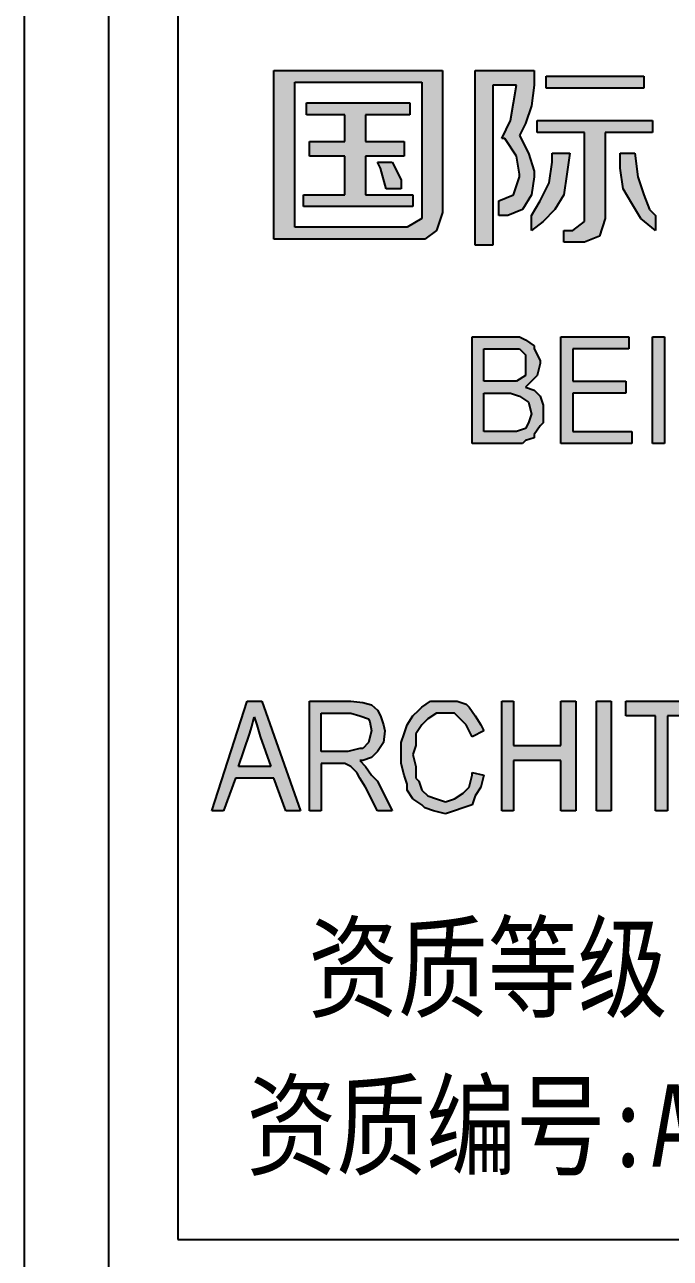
# Model space of a CAD drawing. Header units: inches. Extents: x 18712 to 314639, y 0 to 420500.
# Drawn here: x 131212 to 132624, y 245374 to 248071 of the extents above; entities that cross this region are included whole.
import ezdxf
from ezdxf.enums import TextEntityAlignment as Align
from ezdxf.lldxf.tags import DXFTag

# ---------------------------------------------------------------- set-up
doc = ezdxf.new("R2010")
doc.units = ezdxf.units.IN
doc.header["$LTSCALE"] = 1000
doc.header["$MEASUREMENT"] = 0
doc.layers.get('0').update_dxf_attribs({"true_color": 0xffffff})
for name, color, linetype, true_color in [('TK', 7, 'Continuous', 0xffffff), ('TK-TEXT', 4, 'Continuous', 0x00ffff), ('ZG-图号', 2, 'Continuous', 0xffff00), ('ZG-图名', 1, 'Continuous', 0xff0000)]:
    doc.layers.add(name, color=color, linetype=linetype, true_color=true_color)
doc.styles.add('-宋体', font='simsun.ttc', dxfattribs={"height": 0.2, "bigfont": 'gbcbig.shx'})
doc.styles.add('公司名等', font='simhei.ttf', dxfattribs={"height": 0.2, "bigfont": 'gbcbig.shx'})
tags = doc.linetypes.add('DASH', pattern=[0.35, 0.25, -0.1]).pattern_tags.tags
tags[6:7] = [DXFTag(74, 4), DXFTag(75, 0), DXFTag(340, '0'), DXFTag(46, 0.0), DXFTag(50, 0.0), DXFTag(44, 0.0), DXFTag(45, 0.0)]
tags[4:5] = [DXFTag(74, 4), DXFTag(75, 0), DXFTag(340, '0'), DXFTag(46, 0.0), DXFTag(50, 0.0), DXFTag(44, 0.0), DXFTag(45, 0.0)]

# ---------------------------------------------------------------- blocks, each defined once
blk = doc.blocks.new('A$C6f5e09ec')
at = {"layer": 'TK', "true_color": 0xffffff}
h = blk.add_hatch(color=7, dxfattribs=at)
h.paths.add_polyline_path([(913.8, -3328.7), (545.2, -3328.7), (545.2, -3697.9), (855.6, -3697.9), (875, -3697.9), (900.9, -3678.5), (913.8, -3639.4)], flags=0)
h.paths.add_polyline_path([(868.5, -3639.4), (868.5, -3354.6), (590.5, -3354.6), (590.5, -3671.8), (836.2, -3671.8), (868.5, -3652.4)], flags=0)
h.paths.add_polyline_path([(849.1, -3600.6), (745.7, -3600.6), (745.7, -3516.6), (829.7, -3516.6), (829.7, -3484.2), (745.7, -3484.2), (745.7, -3425.7), (842.7, -3425.7), (842.7, -3399.8), (616.3, -3399.8), (616.3, -3425.7), (700.4, -3425.7), (700.4, -3484.2), (622.8, -3484.2), (622.8, -3516.6), (700.4, -3516.6), (700.4, -3600.6), (609.9, -3600.6), (609.9, -3626.5), (849.1, -3626.5)], flags=0)
h.paths.add_polyline_path([(823.3, -3568.3), (803.9, -3529.5), (771.5, -3529.5), (778, -3542.4), (790.9, -3587.7), (823.3, -3587.7)], flags=0)
for points in [[(1024, -3361), (1075.8, -3361), (1069.3, -3399.8), (1062.8, -3438.6), (1043.4, -3477.8), (1049.9, -3477.8), (1075.8, -3516.6), (1082.2, -3555.4), (1082.2, -3561.8), (1069.3, -3600.6), (1037, -3613.6), (1037, -3645.9), (1056.4, -3645.9), (1088.7, -3633), (1108.1, -3600.6), (1114.6, -3561.8), (1114.6, -3548.9), (1101.6, -3510.1), (1082.2, -3471.3), (1095.2, -3445.1), (1108.1, -3406.3), (1114.6, -3361), (1114.6, -3328.7), (984.9, -3328.7), (984.9, -3710.9), (1024, -3710.9)], [(1353.8, -3341.6), (1140.4, -3341.6), (1140.4, -3367.5), (1353.8, -3367.5)], [(829.7, -3484.2), (745.7, -3484.2), (745.7, -3425.7), (842.7, -3425.7), (842.7, -3399.8), (616.3, -3399.8), (616.3, -3425.7), (700.4, -3425.7), (700.4, -3484.2), (622.8, -3484.2), (622.8, -3516.6), (700.4, -3516.6), (700.4, -3600.6), (609.9, -3600.6), (609.9, -3626.5), (849.1, -3626.5), (849.1, -3600.6), (745.7, -3600.6), (745.7, -3516.6), (829.7, -3516.6)], [(1269.8, -3464.8), (1373.2, -3464.8), (1373.2, -3438.6), (1121, -3438.6), (1121, -3464.8), (1224.5, -3464.8), (1224.5, -3658.8), (1198.6, -3678.5), (1179.2, -3678.5), (1179.2, -3704.4), (1211.6, -3704.4), (1224.5, -3704.4), (1256.8, -3691.5), (1269.8, -3652.4)], [(803.9, -3529.5), (771.5, -3529.5), (778, -3542.4), (790.9, -3587.7), (823.3, -3587.7), (823.3, -3568.3)], [(1185.7, -3555.4), (1192.2, -3510.1), (1153.4, -3510.1), (1153.4, -3529.5), (1146.9, -3574.8), (1127.5, -3613.6), (1108.1, -3645.9), (1108.1, -3678.5), (1134, -3658.8), (1159.8, -3633), (1179.2, -3600.6)], [(1340.9, -3561.8), (1334.4, -3510.1), (1302.1, -3510.1), (1302.1, -3542.4), (1308.6, -3587.7), (1328, -3620), (1347.4, -3652.4), (1379.7, -3678.5), (1379.7, -3645.9), (1366.8, -3633), (1353.8, -3600.6)], [(1315, -4008.6), (1198.6, -4008.6), (1198.6, -3937.5), (1321.5, -3937.5), (1321.5, -3911.6), (1172.8, -3911.6), (1172.8, -4144.7), (1328, -4144.7), (1328, -4118.6), (1198.6, -4118.6), (1198.6, -4034.5), (1315, -4034.5)], [(1399.1, -3911.6), (1373.2, -3911.6), (1373.2, -4144.7), (1399.1, -4144.7)], [(849.1, -4824.7), (855.6, -4805), (855.6, -4779.1), (868.5, -4759.7), (881.5, -4746.8), (900.9, -4733.8), (920.3, -4733.8), (939.7, -4733.8), (952.6, -4746.8), (965.5, -4759.7), (978.5, -4785.6), (1004.3, -4772.6), (997.9, -4759.7), (984.9, -4740.3), (972, -4720.9), (965.5, -4714.4), (946.1, -4708), (920.3, -4708), (913.8, -4708), (887.9, -4708), (868.5, -4720.9), (862.1, -4727.4), (849.1, -4740.3), (836.2, -4759.7), (829.7, -4779.1), (823.3, -4798.5), (823.3, -4824.7), (823.3, -4844.1), (829.7, -4869.9), (836.2, -4889.3), (836.2, -4902.3), (849.1, -4921.7), (868.5, -4934.6), (875, -4941.1), (894.4, -4947.5), (920.3, -4954), (939.7, -4947.5), (959.1, -4941.1), (978.5, -4934.6), (984.9, -4915.2), (997.9, -4895.8), (1004.3, -4869.9), (978.5, -4863.5), (978.5, -4869.9), (972, -4895.8), (959.1, -4908.7), (939.7, -4921.7), (920.3, -4928.1), (900.9, -4921.7), (881.5, -4915.2), (868.5, -4902.3), (862.1, -4882.9), (855.6, -4876.4), (855.6, -4850.5)], [(1205.1, -4708), (1172.8, -4708), (1172.8, -4805), (1069.3, -4805), (1069.3, -4708), (1043.4, -4708), (1043.4, -4947.5), (1069.3, -4947.5), (1069.3, -4837.6), (1172.8, -4837.6), (1172.8, -4947.5), (1205.1, -4947.5)], [(1282.7, -4708), (1250.4, -4708), (1250.4, -4947.5), (1282.7, -4947.5)], [(1405.6, -4740.3), (1476.7, -4740.3), (1476.7, -4708), (1315, -4708), (1315, -4740.3), (1379.7, -4740.3), (1379.7, -4947.5), (1405.6, -4947.5)]]:
    blk.add_hatch(color=7, dxfattribs=at).paths.add_polyline_path(points, flags=0)
h = blk.add_hatch(color=7, dxfattribs=at)
h.paths.add_polyline_path([(1101.6, -4015.1), (1121, -3995.7), (1127.5, -3969.8), (1127.5, -3963.4), (1114.6, -3937.5), (1114.6, -3931), (1095.2, -3918.1), (1082.2, -3911.6), (1056.4, -3911.6), (978.5, -3911.6), (978.5, -4144.7), (1056.4, -4144.7), (1069.3, -4144.7), (1088.7, -4144.7), (1095.2, -4138.3), (1114.6, -4131.8), (1114.6, -4125), (1127.5, -4105.6), (1134, -4099.2), (1134, -4079.8), (1134, -4060.4), (1127.5, -4041), (1114.6, -4028), (1095.2, -4021.6)], flags=0)
h.paths.add_polyline_path([(1004.3, -4008.6), (1049.9, -4008.6), (1075.8, -4008.6), (1095.2, -3995.7), (1095.2, -3976.3), (1095.2, -3950.4), (1082.2, -3937.5), (1062.8, -3937.5), (1049.9, -3937.5), (1004.3, -3937.5)], flags=0)
h.paths.add_polyline_path([(1056.4, -4034.5), (1004.3, -4034.5), (1004.3, -4118.6), (1056.4, -4118.6), (1075.8, -4118.6), (1095.2, -4112.1), (1101.6, -4099.2), (1108.1, -4079.8), (1101.6, -4053.9), (1082.2, -4041), (1062.8, -4034.5)], flags=0)
h = blk.add_hatch(color=7, dxfattribs=at)
h.paths.add_polyline_path([(519, -4708), (486.7, -4708), (409.1, -4947.5), (435, -4947.5), (460.8, -4876.4), (545.2, -4876.4), (571.1, -4947.5), (603.4, -4947.5)], flags=0)
h.paths.add_polyline_path([(491.6, -4780.1), (467.3, -4850.5), (538.7, -4850.5), (515.1, -4785.3), (507.5, -4759.3), (502.1, -4742.5), (496.5, -4763.1)], flags=0)
h = blk.add_hatch(color=7, dxfattribs=at)
h.paths.add_polyline_path([(758.6, -4831.1), (771.5, -4818.2), (784.5, -4798.5), (787.5, -4772.6), (784.5, -4759.7), (778, -4740.3), (771.5, -4727.4), (758.6, -4715.9), (739.5, -4711.1), (713.3, -4708), (622.8, -4708), (622.8, -4947.5), (648.7, -4947.5), (648.7, -4844.1), (681, -4844.1), (700.4, -4844.1), (713.3, -4850.5), (726.3, -4863.5), (732.7, -4876.4), (745.7, -4895.8), (771.5, -4947.5), (803.9, -4947.5), (771.5, -4882.9), (758.6, -4869.9), (745.7, -4850.5), (732.7, -4837.6), (739.2, -4837.6)], flags=0)
h.paths.add_polyline_path([(648.7, -4818.2), (706.9, -4818.2), (732.7, -4811.7), (739.2, -4811.7), (752.1, -4798.5), (758.6, -4772.6), (755.1, -4753.4), (752.1, -4746.8), (732.7, -4740.3), (713.3, -4733.8), (648.7, -4733.8), (648.7, -4811.7)], flags=0)
at = {"layer": 'TK', "lineweight": -3}
for p, q in [((0, -82054.3), (0, 0)), ((183.2, -271.1), (183.2, -6076.6))]:
    blk.add_line(p, q, dxfattribs=at)
at = {"layer": 'TK', "linetype": 'DASH', "lineweight": -3, "ltscale": 0.005}
for p, q in [((335.3, -462.8), (335.3, -5884.9)), ((335.3, -5884.9), (5158, -5884.9))]:
    blk.add_line(p, q, dxfattribs=at)
at = {"layer": 'TK', "color": 7, "lineweight": -3, "true_color": 0xffffff}
for p, q in [((545.2, -3697.9), (545.2, -3328.7)), ((545.2, -3328.7), (913.8, -3328.7)), ((913.8, -3328.7), (913.8, -3639.4)), ((984.9, -3710.9), (984.9, -3328.7)), ((984.9, -3328.7), (1114.6, -3328.7)), ((1114.6, -3328.7), (1114.6, -3361)), ((1140.4, -3367.5), (1140.4, -3341.6)), ((1140.4, -3341.6), (1353.8, -3341.6)), ((1353.8, -3341.6), (1353.8, -3367.5)), ((590.5, -3671.8), (590.5, -3354.6)), ((590.5, -3354.6), (868.5, -3354.6)), ((868.5, -3354.6), (868.5, -3639.4)), ((1075.8, -3361), (1024, -3361)), ((1024, -3361), (1024, -3710.9)), ((1069.3, -3399.8), (1075.8, -3361)), ((1114.6, -3361), (1108.1, -3406.3)), ((1353.8, -3367.5), (1140.4, -3367.5)), ((616.3, -3425.7), (616.3, -3399.8)), ((616.3, -3399.8), (842.7, -3399.8)), ((842.7, -3399.8), (842.7, -3425.7)), ((1062.8, -3438.6), (1069.3, -3399.8)), ((1108.1, -3406.3), (1095.2, -3445.1)), ((700.4, -3425.7), (616.3, -3425.7)), ((700.4, -3484.2), (700.4, -3425.7)), ((842.7, -3425.7), (745.7, -3425.7)), ((745.7, -3425.7), (745.7, -3484.2)), ((1043.4, -3477.8), (1062.8, -3438.6)), ((1095.2, -3445.1), (1082.2, -3471.3)), ((1121, -3464.8), (1121, -3438.6)), ((1121, -3438.6), (1373.2, -3438.6)), ((1373.2, -3438.6), (1373.2, -3464.8)), ((1049.9, -3477.8), (1043.4, -3477.8)), ((1075.8, -3516.6), (1049.9, -3477.8)), ((1082.2, -3471.3), (1101.6, -3510.1)), ((1224.5, -3464.8), (1121, -3464.8)), ((1224.5, -3658.8), (1224.5, -3464.8)), ((1373.2, -3464.8), (1269.8, -3464.8)), ((1269.8, -3464.8), (1269.8, -3652.4)), ((622.8, -3516.6), (622.8, -3484.2)), ((622.8, -3484.2), (700.4, -3484.2)), ((745.7, -3484.2), (829.7, -3484.2)), ((829.7, -3484.2), (829.7, -3516.6)), ((700.4, -3516.6), (622.8, -3516.6)), ((700.4, -3600.6), (700.4, -3516.6)), ((829.7, -3516.6), (745.7, -3516.6)), ((745.7, -3516.6), (745.7, -3600.6)), ((778, -3542.4), (771.5, -3529.5)), ((771.5, -3529.5), (803.9, -3529.5)), ((803.9, -3529.5), (823.3, -3568.3)), ((1082.2, -3555.4), (1075.8, -3516.6)), ((1101.6, -3510.1), (1114.6, -3548.9)), ((1146.9, -3574.8), (1153.4, -3529.5)), ((1153.4, -3529.5), (1153.4, -3510.1)), ((1153.4, -3510.1), (1192.2, -3510.1)), ((1192.2, -3510.1), (1185.7, -3555.4)), ((1302.1, -3542.4), (1302.1, -3510.1)), ((1302.1, -3510.1), (1334.4, -3510.1)), ((1334.4, -3510.1), (1340.9, -3561.8)), ((790.9, -3587.7), (778, -3542.4)), ((1082.2, -3561.8), (1082.2, -3555.4)), ((1114.6, -3548.9), (1114.6, -3561.8)), ((1185.7, -3555.4), (1179.2, -3600.6)), ((1308.6, -3587.7), (1302.1, -3542.4)), ((823.3, -3568.3), (823.3, -3587.7)), ((1069.3, -3600.6), (1082.2, -3561.8)), ((1114.6, -3561.8), (1108.1, -3600.6)), ((1127.5, -3613.6), (1146.9, -3574.8)), ((1340.9, -3561.8), (1353.8, -3600.6)), ((609.9, -3626.5), (609.9, -3600.6)), ((609.9, -3600.6), (700.4, -3600.6)), ((745.7, -3600.6), (849.1, -3600.6)), ((823.3, -3587.7), (790.9, -3587.7)), ((849.1, -3600.6), (849.1, -3626.5)), ((1037, -3613.6), (1069.3, -3600.6)), ((1037, -3645.9), (1037, -3613.6)), ((1108.1, -3600.6), (1088.7, -3633)), ((1108.1, -3645.9), (1127.5, -3613.6)), ((1179.2, -3600.6), (1159.8, -3633)), ((1328, -3620), (1308.6, -3587.7)), ((1353.8, -3600.6), (1366.8, -3633)), ((849.1, -3626.5), (609.9, -3626.5)), ((868.5, -3639.4), (868.5, -3652.4)), ((913.8, -3639.4), (900.9, -3678.5)), ((1088.7, -3633), (1056.4, -3645.9)), ((1159.8, -3633), (1134, -3658.8)), ((1347.4, -3652.4), (1328, -3620)), ((1366.8, -3633), (1379.7, -3645.9)), ((868.5, -3652.4), (836.2, -3671.8)), ((1056.4, -3645.9), (1037, -3645.9)), ((1108.1, -3678.5), (1108.1, -3645.9)), ((1134, -3658.8), (1108.1, -3678.5)), ((1198.6, -3678.5), (1224.5, -3658.8)), ((1269.8, -3652.4), (1256.8, -3691.5)), ((1379.7, -3678.5), (1347.4, -3652.4)), ((1379.7, -3645.9), (1379.7, -3678.5)), ((836.2, -3671.8), (590.5, -3671.8)), ((900.9, -3678.5), (875, -3697.9)), ((1179.2, -3704.4), (1179.2, -3678.5)), ((1179.2, -3678.5), (1198.6, -3678.5)), ((1256.8, -3691.5), (1224.5, -3704.4)), ((855.6, -3697.9), (545.2, -3697.9)), ((875, -3697.9), (855.6, -3697.9)), ((1024, -3710.9), (984.9, -3710.9)), ((1211.6, -3704.4), (1179.2, -3704.4)), ((1224.5, -3704.4), (1211.6, -3704.4)), ((978.5, -4144.7), (978.5, -3911.6)), ((978.5, -3911.6), (1056.4, -3911.6)), ((1004.3, -4008.6), (1004.3, -3937.5)), ((1004.3, -3937.5), (1049.9, -3937.5)), ((1049.9, -3937.5), (1062.8, -3937.5)), ((1056.4, -3911.6), (1082.2, -3911.6)), ((1062.8, -3937.5), (1082.2, -3937.5)), ((1082.2, -3911.6), (1095.2, -3918.1)), ((1082.2, -3937.5), (1095.2, -3950.4)), ((1095.2, -3918.1), (1114.6, -3931)), ((1114.6, -3931), (1114.6, -3937.5)), ((1114.6, -3937.5), (1127.5, -3963.4)), ((1172.8, -4144.7), (1172.8, -3911.6)), ((1172.8, -3911.6), (1321.5, -3911.6)), ((1321.5, -3937.5), (1198.6, -3937.5)), ((1198.6, -3937.5), (1198.6, -4008.6)), ((1321.5, -3911.6), (1321.5, -3937.5)), ((1373.2, -4144.7), (1373.2, -3911.6)), ((1373.2, -3911.6), (1399.1, -3911.6)), ((1399.1, -3911.6), (1399.1, -4144.7)), ((1095.2, -3950.4), (1095.2, -3976.3)), ((1127.5, -3963.4), (1127.5, -3969.8)), ((1095.2, -3976.3), (1095.2, -3995.7)), ((1127.5, -3969.8), (1121, -3995.7)), ((1049.9, -4008.6), (1004.3, -4008.6)), ((1075.8, -4008.6), (1049.9, -4008.6)), ((1095.2, -3995.7), (1075.8, -4008.6)), ((1101.6, -4015.1), (1095.2, -4021.6)), ((1121, -3995.7), (1101.6, -4015.1)), ((1198.6, -4008.6), (1315, -4008.6)), ((1315, -4008.6), (1315, -4034.5)), ((1004.3, -4118.6), (1004.3, -4034.5)), ((1004.3, -4034.5), (1056.4, -4034.5)), ((1056.4, -4034.5), (1062.8, -4034.5)), ((1062.8, -4034.5), (1082.2, -4041)), ((1082.2, -4041), (1101.6, -4053.9)), ((1095.2, -4021.6), (1114.6, -4028)), ((1114.6, -4028), (1127.5, -4041)), ((1127.5, -4041), (1134, -4060.4)), ((1315, -4034.5), (1198.6, -4034.5)), ((1198.6, -4034.5), (1198.6, -4118.6)), ((1101.6, -4053.9), (1108.1, -4079.8)), ((1134, -4060.4), (1134, -4079.8)), ((1101.6, -4099.2), (1095.2, -4112.1)), ((1108.1, -4079.8), (1101.6, -4099.2)), ((1134, -4099.2), (1127.5, -4105.6)), ((1134, -4079.8), (1134, -4099.2)), ((1056.4, -4118.6), (1004.3, -4118.6)), ((1075.8, -4118.6), (1056.4, -4118.6)), ((1095.2, -4112.1), (1075.8, -4118.6)), ((1127.5, -4105.6), (1114.6, -4125)), ((1114.6, -4125), (1114.6, -4131.8)), ((1198.6, -4118.6), (1328, -4118.6)), ((1328, -4118.6), (1328, -4144.7)), ((1056.4, -4144.7), (978.5, -4144.7)), ((1069.3, -4144.7), (1056.4, -4144.7)), ((1088.7, -4144.7), (1069.3, -4144.7)), ((1095.2, -4138.3), (1088.7, -4144.7)), ((1114.6, -4131.8), (1095.2, -4138.3)), ((1328, -4144.7), (1172.8, -4144.7)), ((1399.1, -4144.7), (1373.2, -4144.7)), ((409.1, -4947.5), (486.7, -4708)), ((486.7, -4708), (519, -4708)), ((519, -4708), (603.4, -4947.5)), ((622.8, -4947.5), (622.8, -4708)), ((622.8, -4708), (713.3, -4708)), ((713.3, -4708), (739.5, -4711.1)), ((739.5, -4711.1), (758.6, -4715.9)), ((758.6, -4715.9), (771.5, -4727.4)), ((868.5, -4720.9), (887.9, -4708)), ((887.9, -4708), (913.8, -4708)), ((913.8, -4708), (920.3, -4708)), ((920.3, -4708), (946.1, -4708)), ((946.1, -4708), (965.5, -4714.4)), ((965.5, -4714.4), (972, -4720.9)), ((1043.4, -4947.5), (1043.4, -4708)), ((1043.4, -4708), (1069.3, -4708)), ((1069.3, -4708), (1069.3, -4805)), ((1172.8, -4805), (1172.8, -4708)), ((1172.8, -4708), (1205.1, -4708)), ((1205.1, -4708), (1205.1, -4947.5)), ((1250.4, -4947.5), (1250.4, -4708)), ((1250.4, -4708), (1282.7, -4708)), ((1282.7, -4708), (1282.7, -4947.5)), ((1315, -4740.3), (1315, -4708)), ((1315, -4708), (1476.7, -4708)), ((496.5, -4763.1), (502.1, -4742.5)), ((502.1, -4742.5), (507.5, -4759.3)), ((648.7, -4811.7), (648.7, -4733.8)), ((648.7, -4733.8), (713.3, -4733.8)), ((713.3, -4733.8), (732.7, -4740.3)), ((732.7, -4740.3), (752.1, -4746.8)), ((752.1, -4746.8), (755.1, -4753.4)), ((771.5, -4727.4), (778, -4740.3)), ((778, -4740.3), (784.5, -4759.7)), ((836.2, -4759.7), (849.1, -4740.3)), ((849.1, -4740.3), (862.1, -4727.4)), ((862.1, -4727.4), (868.5, -4720.9)), ((881.5, -4746.8), (868.5, -4759.7)), ((900.9, -4733.8), (881.5, -4746.8)), ((920.3, -4733.8), (900.9, -4733.8)), ((939.7, -4733.8), (920.3, -4733.8)), ((952.6, -4746.8), (939.7, -4733.8)), ((965.5, -4759.7), (952.6, -4746.8)), ((972, -4720.9), (984.9, -4740.3)), ((984.9, -4740.3), (997.9, -4759.7)), ((1379.7, -4740.3), (1315, -4740.3)), ((1379.7, -4947.5), (1379.7, -4740.3)), ((1476.7, -4740.3), (1405.6, -4740.3)), ((1405.6, -4740.3), (1405.6, -4947.5)), ((491.6, -4780.1), (496.5, -4763.1)), ((507.5, -4759.3), (515.1, -4785.3)), ((758.6, -4772.6), (752.1, -4798.5)), ((755.1, -4753.4), (758.6, -4772.6)), ((784.5, -4759.7), (787.5, -4772.6)), ((787.5, -4772.6), (784.5, -4798.5)), ((829.7, -4779.1), (836.2, -4759.7)), ((868.5, -4759.7), (855.6, -4779.1)), ((978.5, -4785.6), (965.5, -4759.7)), ((1004.3, -4772.6), (978.5, -4785.6)), ((997.9, -4759.7), (1004.3, -4772.6)), ((467.3, -4850.5), (491.6, -4780.1)), ((515.1, -4785.3), (538.7, -4850.5)), ((752.1, -4798.5), (739.2, -4811.7)), ((784.5, -4798.5), (771.5, -4818.2)), ((823.3, -4798.5), (829.7, -4779.1)), ((823.3, -4824.7), (823.3, -4798.5)), ((855.6, -4779.1), (855.6, -4805)), ((648.7, -4818.2), (648.7, -4811.7)), ((706.9, -4818.2), (648.7, -4818.2)), ((732.7, -4811.7), (706.9, -4818.2)), ((739.2, -4811.7), (732.7, -4811.7)), ((771.5, -4818.2), (758.6, -4831.1)), ((823.3, -4844.1), (823.3, -4824.7)), ((855.6, -4805), (849.1, -4824.7)), ((849.1, -4824.7), (855.6, -4850.5)), ((1069.3, -4805), (1172.8, -4805)), ((538.7, -4850.5), (467.3, -4850.5)), ((681, -4844.1), (648.7, -4844.1)), ((648.7, -4844.1), (648.7, -4947.5)), ((700.4, -4844.1), (681, -4844.1)), ((713.3, -4850.5), (700.4, -4844.1)), ((726.3, -4863.5), (713.3, -4850.5)), ((739.2, -4837.6), (732.7, -4837.6)), ((732.7, -4837.6), (745.7, -4850.5)), ((758.6, -4831.1), (739.2, -4837.6)), ((745.7, -4850.5), (758.6, -4869.9)), ((829.7, -4869.9), (823.3, -4844.1)), ((855.6, -4850.5), (855.6, -4876.4)), ((1172.8, -4837.6), (1069.3, -4837.6)), ((1069.3, -4837.6), (1069.3, -4947.5)), ((1172.8, -4947.5), (1172.8, -4837.6)), ((460.8, -4876.4), (435, -4947.5)), ((545.2, -4876.4), (460.8, -4876.4)), ((571.1, -4947.5), (545.2, -4876.4)), ((732.7, -4876.4), (726.3, -4863.5)), ((745.7, -4895.8), (732.7, -4876.4)), ((758.6, -4869.9), (771.5, -4882.9)), ((836.2, -4889.3), (829.7, -4869.9)), ((855.6, -4876.4), (862.1, -4882.9)), ((972, -4895.8), (978.5, -4869.9)), ((978.5, -4869.9), (978.5, -4863.5)), ((978.5, -4863.5), (1004.3, -4869.9)), ((1004.3, -4869.9), (997.9, -4895.8)), ((771.5, -4947.5), (745.7, -4895.8)), ((771.5, -4882.9), (803.9, -4947.5)), ((836.2, -4902.3), (836.2, -4889.3)), ((849.1, -4921.7), (836.2, -4902.3)), ((862.1, -4882.9), (868.5, -4902.3)), ((868.5, -4902.3), (881.5, -4915.2)), ((939.7, -4921.7), (959.1, -4908.7)), ((959.1, -4908.7), (972, -4895.8)), ((997.9, -4895.8), (984.9, -4915.2)), ((868.5, -4934.6), (849.1, -4921.7)), ((875, -4941.1), (868.5, -4934.6)), ((881.5, -4915.2), (900.9, -4921.7)), ((900.9, -4921.7), (920.3, -4928.1)), ((920.3, -4928.1), (939.7, -4921.7)), ((978.5, -4934.6), (959.1, -4941.1)), ((984.9, -4915.2), (978.5, -4934.6)), ((435, -4947.5), (409.1, -4947.5)), ((603.4, -4947.5), (571.1, -4947.5)), ((648.7, -4947.5), (622.8, -4947.5)), ((803.9, -4947.5), (771.5, -4947.5)), ((894.4, -4947.5), (875, -4941.1)), ((920.3, -4954), (894.4, -4947.5)), ((939.7, -4947.5), (920.3, -4954)), ((959.1, -4941.1), (939.7, -4947.5)), ((1069.3, -4947.5), (1043.4, -4947.5)), ((1205.1, -4947.5), (1172.8, -4947.5)), ((1282.7, -4947.5), (1250.4, -4947.5)), ((1405.6, -4947.5), (1379.7, -4947.5))]:
    blk.add_line(p, q, dxfattribs=at)
at = {"layer": 'TK', "style": '公司名等', "width": 0.8}
for s, p in [('资质等级:建筑行业(建筑工程)甲级', (2142, -5380.6)), ('资质编号:A111008993', (1416.8, -5725.8))]:
    blk.add_text(s, height=180, dxfattribs=at).set_placement(p, align=Align.CENTER)
at = {"layer": 'TK-TEXT', "style": '-宋体', "width": 0.8}
for tag, p, height in [('若羌县文化体育广播电视和旅游局', (1802.8, -65292.4), 189), ('巴州米兰长城国家文化公园建设项目', (1722.9, -66432.8), 189), ('结构', (1853.5, -78521.8), 300), ('1:100', (4296.1, -78521.8), 300), ('2022.07', (1479.6, -80877.4), 300), ('A', (4650.8, -80873.2), 300)]:
    blk.add_attdef(tag, p, '', height=height, dxfattribs=at)
blk.add_attdef('QFAHJJ-2022-012', text='', height=300, dxfattribs=at).set_placement((3356.7, -67621.3), align=Align.CENTER)
at = {"layer": 'ZG-图号', "style": '-宋体', "width": 0.8}
blk.add_attdef('结施-03', (1804.7, -79277.2), '', height=300, dxfattribs=at)
at = {"layer": 'ZG-图名', "style": '-宋体', "width": 0.8}
blk.add_attdef('框架柱平面布置图', (1991.3, -69635.1), '', height=300, dxfattribs=at)

msp = doc.modelspace()

# ---------------------------------------------------------------- block references
msp.add_blockref('A$C6f5e09ec', (131212.2, 251300))

doc.saveas('drawing.dxf')
